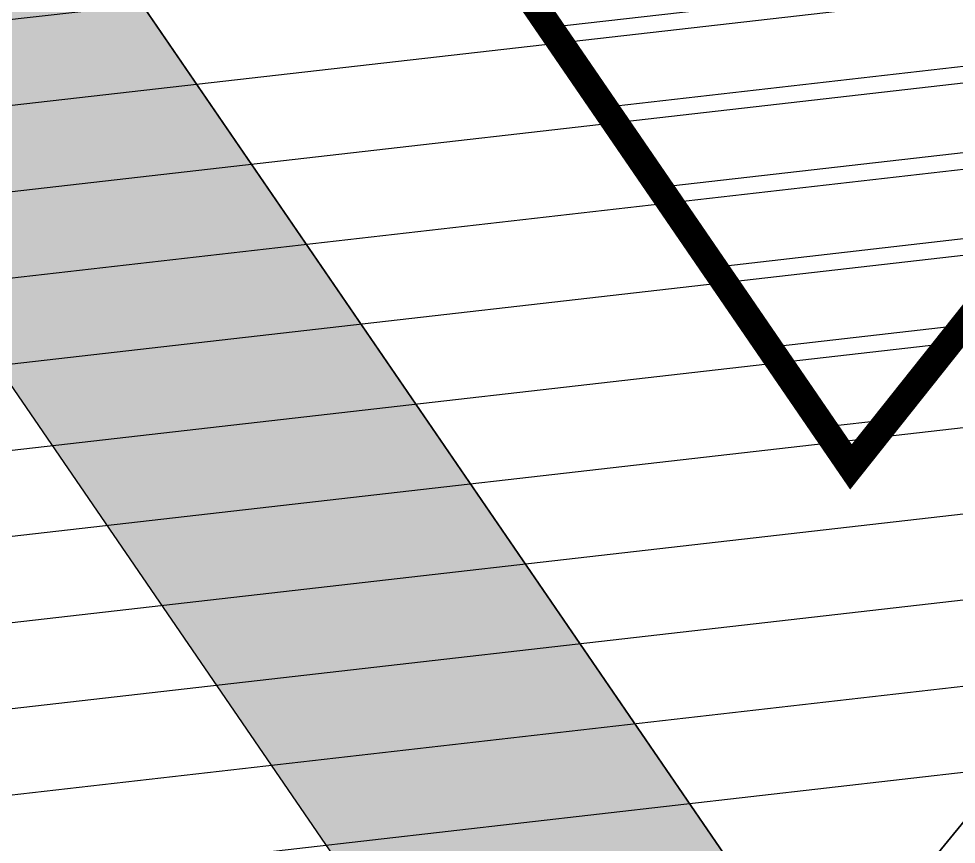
# Model space of a CAD drawing. Header units: metres. Extents: x -664657 to -643449, y -1076720 to -1062383.
# Drawn here: x -655988.25 to -655970.86, y -1069630.53 to -1069615.22 of the extents above; entities that cross this region are included whole.
import ezdxf

# ---------------------------------------------------------------- set-up
doc = ezdxf.new("R2010")
doc.units = ezdxf.units.M
doc.header["$LTSCALE"] = 0.1
doc.linetypes.add('DASHED', pattern=[19.05, 12.7, -6.35])
for name, color, linetype in [('AA_THER_KOMUNIKACE', 201, 'Continuous'), ('AA_THER_SRAFY KATASTR', 14, 'Continuous'), ('silnice-šrafa', 253, 'Continuous'), ('Vlastníci', 20, 'Continuous')]:
    doc.layers.add(name, color=color, linetype=linetype)
doc.layers.add('FLOATING-WINDOWS', color=2, linetype='Continuous', plot=False)
pattern_1 = [(6.5127, (-656030.26, -1069498.5804), (-0.180059, 1.5772555), [])]

msp = doc.modelspace()

# ---------------------------------------------------------------- hatches: boundary and pattern name
at = {"layer": 'AA_THER_SRAFY KATASTR', "linetype": 'DASHED'}
h = msp.add_hatch(dxfattribs=at)
h.set_pattern_fill('ANSI31', color=1, scale=0.5, style=0)
h.set_pattern_definition([(6.512676, (-651743.7088, -1072905.9822), (-0.18005906, 1.57725552), [])])
h.paths.add_polyline_path([(-655987.604, -1069601.961), (-655972.818, -1069623.534), (-655965.656, -1069614.526), (-655971.079, -1069606.615), (-655966.326, -1069600.637), (-655959.15, -1069606.343), (-655952.304, -1069597.733), (-655971.873, -1069582.175)])
h.paths.add_polyline_path([(-656037.434, -1069408.845), (-656052.45, -1069396.906), (-656059.156, -1069405.341), (-656044.14, -1069417.279)])
at = {"layer": 'silnice-šrafa'}
h = msp.add_hatch(color=256, dxfattribs=at)
edge = h.paths.add_edge_path()
edge.add_line((-655958.813, -1069646.642), (-655960.873, -1069647.454))
edge.add_arc((-655961.973, -1069644.663), 3, 214.427, 291.5127, ccw=False)
edge.add_line((-655964.447, -1069646.359), (-655970.151, -1069638.038))
edge.add_line((-655970.151, -1069638.038), (-655994.321, -1069602.773))
edge.add_arc((-655983.226, -1069595.169), 13.451, 144.9902, 214.427, ccw=False)
edge.add_line((-655994.244, -1069587.452), (-655989.932, -1069590.874))
edge.add_line((-655989.932, -1069590.874), (-655971.268, -1069567.392))
edge.add_line((-655971.268, -1069567.392), (-655975.561, -1069563.979))
edge.add_arc((-655966.73, -1069573.941), 13.312, 108.097, 131.5576, ccw=False)
edge.add_arc((-655974.592, -1069549.881), 12, 288.0969, 321.5127)
edge.add_line((-655965.199, -1069557.349), (-655934.817, -1069519.136))
edge.add_line((-655934.817, -1069519.136), (-655943.691, -1069511.818))
edge.add_line((-655943.691, -1069511.818), (-655974.839, -1069550.994))
edge.add_line((-655974.839, -1069550.994), (-655970.624, -1069554.346))
edge.add_arc((-655975.009, -1069549.28), 6.7, 231.5127, 310.8811, ccw=False)
edge.add_line((-655979.179, -1069554.525), (-655983.301, -1069551.247))
edge.add_line((-655983.301, -1069551.247), (-655990.769, -1069560.64))
edge.add_line((-655990.769, -1069560.64), (-655986.647, -1069563.917))
edge.add_line((-655986.647, -1069563.917), (-656008.491, -1069591.391))
edge.add_line((-656008.491, -1069591.391), (-656013.271, -1069588.943))
edge.add_line((-656013.271, -1069588.943), (-656021.428, -1069599.202))
edge.add_line((-656021.428, -1069599.202), (-656000.058, -1069610.146))
edge.add_arc((-656010.997, -1069631.507), 24, 34.427, 62.8821, ccw=False)
edge.add_line((-655991.201, -1069617.939), (-655964.011, -1069657.609))
edge.add_arc((-655964.836, -1069658.174), 1, -31.1709, 34.427, ccw=False)
edge.add_line((-655963.98, -1069658.692), (-655956.109, -1069648.792))
edge.add_line((-655956.109, -1069648.792), (-655958.813, -1069646.642))
at = {"layer": 'Vlastníci'}
h = msp.add_hatch(dxfattribs=at)
h.set_pattern_fill('ANSI31', color=93, scale=0.5, style=0)
h.set_pattern_definition(pattern_1)
h.paths.add_polyline_path([(-655948.68, -1069507.704), (-655934.375, -1069519.5), (-655929.063, -1069513.25), (-655926.861, -1069515.001), (-655921.937, -1069509), (-655891.875, -1069533.875), (-655982.313, -1069644.25), (-655995.772, -1069633.626), (-655998.433, -1069631.511), (-655990.007, -1069620.913), (-656011.063, -1069605.763), (-656022.062, -1069600)])
h.paths.add_polyline_path([(-655965.938, -1069661.771), (-655963.921, -1069658.767), (-655971.938, -1069652.375), (-655979.188, -1069646.75), (-655995.687, -1069666.846), (-656047.017, -1069729.067), (-656022.507, -1069729.067), (-656018.922, -1069724.857), (-655994.5, -1069695.875)])
h.paths.add_polyline_path([(-655882.188, -1069541.75), (-655864.561, -1069556.248), (-655863.5, -1069556.997), (-655864.085, -1069557.951), (-655945.312, -1069658.094), (-655950.421, -1069664.604), (-655962.187, -1069656.593), (-655963.921, -1069658.767), (-655971.938, -1069652.375), (-655963.883, -1069642.51), (-655961.812, -1069640), (-655959.875, -1069637.75), (-655957.882, -1069635.244), (-655956.063, -1069632.875), (-655954, -1069630.375), (-655952.188, -1069628), (-655950.313, -1069625.75), (-655948.438, -1069623.375), (-655946.563, -1069621), (-655944.563, -1069618.75), (-655942.75, -1069616.375), (-655940.875, -1069614), (-655938.875, -1069611.625), (-655936.938, -1069609.25), (-655935.125, -1069607), (-655933.312, -1069604.75), (-655931.5, -1069602.5), (-655929.438, -1069600), (-655927.5, -1069597.625), (-655925.688, -1069595.25), (-655923.707, -1069592.759), (-655921.875, -1069590.625), (-655920, -1069588.375), (-655918.062, -1069586), (-655916.062, -1069583.5), (-655914.063, -1069581), (-655912.063, -1069578.625), (-655910.125, -1069576.25), (-655908.125, -1069573.75), (-655906.125, -1069571.375), (-655904.25, -1069569), (-655902.125, -1069566.375), (-655900.188, -1069563.875), (-655898.125, -1069561.375), (-655896.139, -1069558.877), (-655894.125, -1069556.5), (-655892, -1069554), (-655889.923, -1069551.387), (-655887.938, -1069548.875), (-655885.875, -1069546.375), (-655883.688, -1069543.625)])
h.paths.add_polyline_path([(-656103.25, -1069664.375), (-656085.375, -1069678.25), (-656060.937, -1069647.625), (-656037, -1069617.75), (-656022.062, -1069600), (-656042.938, -1069589.125), (-656066.375, -1069617.875), (-656073.906, -1069627.372)])
h.paths.add_polyline_path([(-656066.375, -1069617.875), (-656083.588, -1069604.281), (-656063.313, -1069578.875), (-656042.938, -1069589.125)])
h.paths.add_polyline_path([(-655994, -1069618.018), (-655989.875, -1069621.018), (-655998.5, -1069631.518), (-655995.75, -1069633.643), (-656000.562, -1069633.875), (-656019.076, -1069655.962), (-656032.938, -1069672.5), (-656033.938, -1069668.125), (-656022.594, -1069654.325), (-656009.687, -1069638.625), (-656000.588, -1069626.696)])
h.paths.add_polyline_path([(-656028.75, -1069624.125), (-656037, -1069617.75), (-656022.062, -1069600), (-656011.063, -1069605.763), (-656019.25, -1069617.263), (-656022.188, -1069615.388)])
h = msp.add_hatch(dxfattribs=at)
h.set_pattern_fill('ANSI31', color=256, scale=0.5, style=0)
h.set_pattern_definition(pattern_1)
h.paths.add_polyline_path([(-655995.75, -1069633.643), (-655990.58, -1069637.713), (-655982.313, -1069644.25), (-655979.18, -1069646.741), (-655995.687, -1069666.846), (-656013.188, -1069688), (-656032.938, -1069672.5), (-656019.076, -1069655.962), (-656000.562, -1069633.875), (-655995.75, -1069633.643)])
h.paths.add_polyline_path([(-655891.875, -1069533.875), (-655882.188, -1069541.75), (-655883.742, -1069543.613), (-655885.883, -1069546.306), (-655887.93, -1069548.881), (-655889.923, -1069551.387), (-655892, -1069554), (-655894.125, -1069556.5), (-655896.139, -1069558.877), (-655898.125, -1069561.375), (-655900.535, -1069564.406), (-655902.11, -1069566.387), (-655904.25, -1069569), (-655906.125, -1069571.375), (-655908.125, -1069573.75), (-655910.125, -1069576.25), (-655912.063, -1069578.625), (-655914.063, -1069581), (-655916.062, -1069583.5), (-655918.062, -1069586), (-655920, -1069588.375), (-655921.78, -1069590.614), (-655923.707, -1069592.759), (-655925.688, -1069595.25), (-655927.5, -1069597.625), (-655929.438, -1069600), (-655931.5, -1069602.5), (-655933.312, -1069604.75), (-655935.125, -1069607), (-655936.938, -1069609.25), (-655938.875, -1069611.625), (-655940.875, -1069614), (-655942.75, -1069616.375), (-655944.563, -1069618.75), (-655946.563, -1069621), (-655948.438, -1069623.375), (-655950.313, -1069625.75), (-655952.188, -1069628), (-655954, -1069630.375), (-655956.017, -1069632.912), (-655957.938, -1069635.25), (-655959.875, -1069637.75), (-655961.812, -1069640), (-655963.875, -1069642.517), (-655967.304, -1069646.83), (-655969.579, -1069649.486), (-655971.938, -1069652.375), (-655982.313, -1069644.25), (-655891.875, -1069533.875)])

# ---------------------------------------------------------------- linework, layer by layer
at = {"layer": 'AA_THER_KOMUNIKACE'}
msp.add_line((-655994.321, -1069602.773), (-655964.447, -1069646.359), dxfattribs=at)
msp.add_lwpolyline([(-655991.201, -1069617.939), (-655964.011, -1069657.609, -0.30034), (-655963.992, -1069658.711), (-655965.938, -1069661.771)], format="xyb", dxfattribs=at)
at = {"layer": 'AA_THER_SRAFY KATASTR', "linetype": 'DASHED', "const_width": 0.5}
msp.add_lwpolyline([(-655987.604, -1069601.961), (-655972.818, -1069623.534), (-655965.656, -1069614.526), (-655971.079, -1069606.615), (-655966.326, -1069600.637), (-655959.15, -1069606.343), (-655952.304, -1069597.733), (-655971.873, -1069582.175)], close=True, dxfattribs=at)
at = {"layer": 'FLOATING-WINDOWS', "color": 3}
msp.add_lwpolyline([(-655948.68, -1069507.704), (-655934.375, -1069519.5), (-655929.063, -1069513.25), (-655926.861, -1069515.001), (-655921.937, -1069509), (-655891.875, -1069533.875), (-655982.313, -1069644.25), (-655995.772, -1069633.626), (-655998.433, -1069631.511), (-655990.007, -1069620.913), (-656011.063, -1069605.763), (-656022.062, -1069600)], close=True, dxfattribs=at)
at = {"layer": 'FLOATING-WINDOWS'}
msp.add_lwpolyline([(-655982.313, -1069644.25), (-655891.875, -1069533.875)], dxfattribs=at)
at = {"layer": 'silnice-šrafa'}
msp.add_lwpolyline([(-655970.151, -1069638.038), (-655994.321, -1069602.773, -0.3126), (-655994.244, -1069587.452), (-655989.932, -1069590.874), (-655971.268, -1069567.392), (-655975.561, -1069563.979, -0.102725), (-655970.865, -1069561.287, 0.146846), (-655965.199, -1069557.349), (-655934.817, -1069519.136), (-655943.691, -1069511.818), (-655974.839, -1069550.994), (-655970.624, -1069554.346, -0.360853), (-655979.179, -1069554.525), (-655983.301, -1069551.247), (-655990.769, -1069560.64), (-655986.647, -1069563.917), (-656008.491, -1069591.391), (-656013.271, -1069588.943), (-656021.428, -1069599.202), (-656000.058, -1069610.146, -0.1248), (-655991.201, -1069617.939), (-655964.011, -1069657.609, -0.294306)], format="xyb", dxfattribs=at)
at = {"layer": 'Vlastníci', "color": 20, "linetype": 'DASHED', "lineweight": -3, "const_width": 0.5}
msp.add_lwpolyline([(-655987.604, -1069601.961), (-655972.818, -1069623.534), (-655965.656, -1069614.526), (-655971.079, -1069606.615), (-655966.326, -1069600.637), (-655959.15, -1069606.343), (-655952.304, -1069597.733), (-655971.873, -1069582.175)], close=True, dxfattribs=at)

doc.saveas('drawing.dxf')
